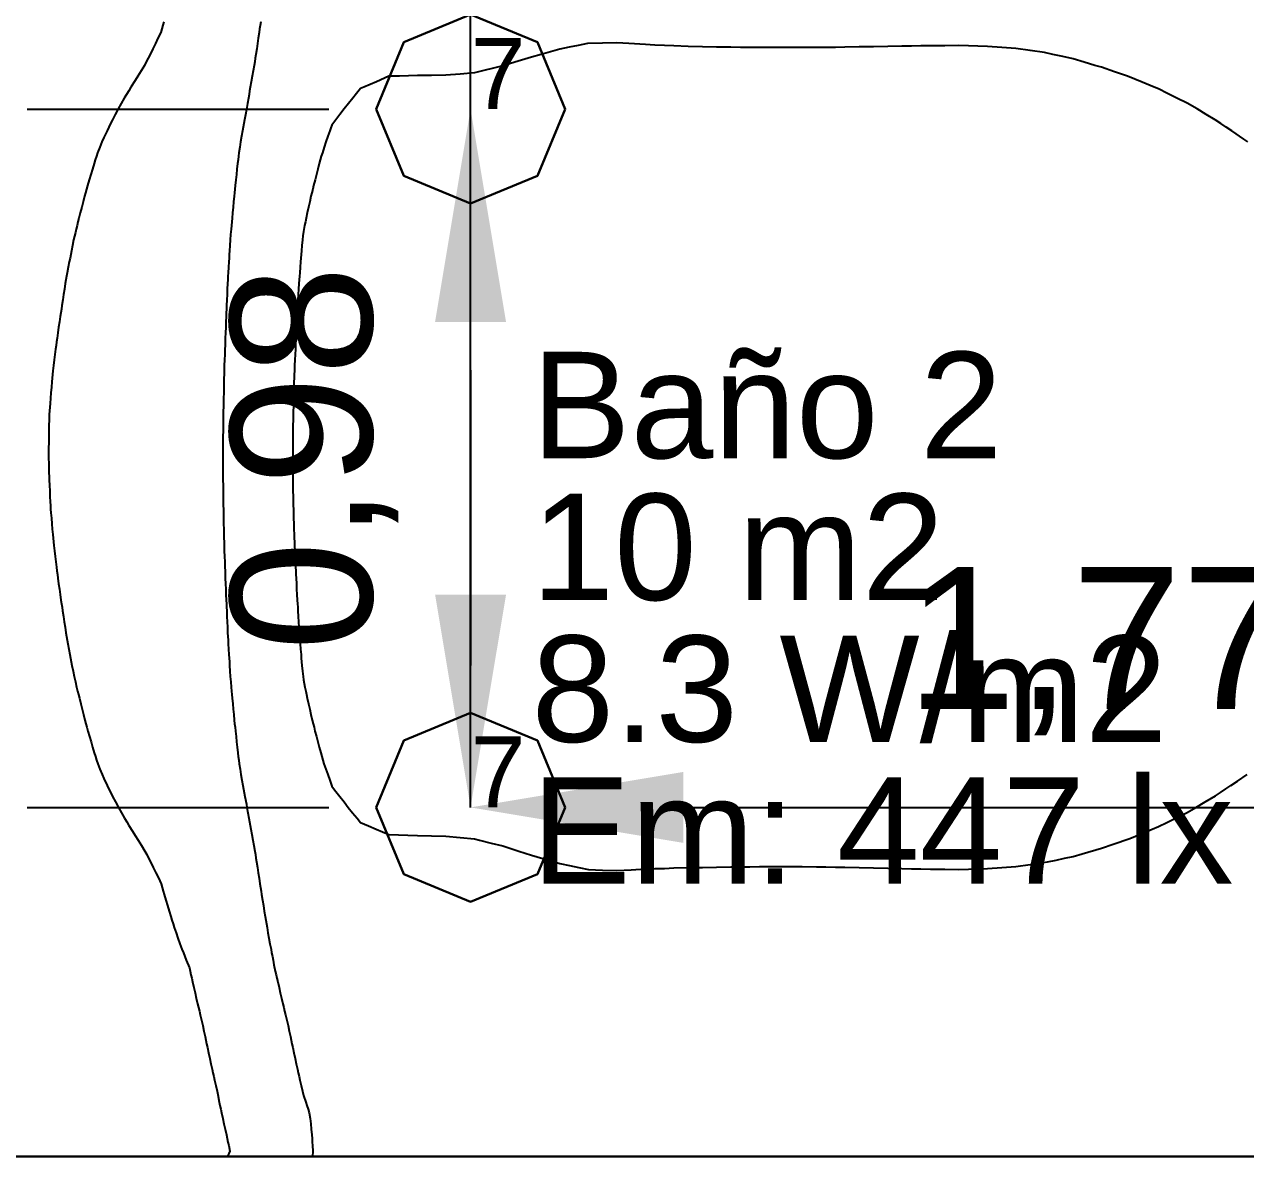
# Model space of a CAD drawing. Header units: millimetres. Extents: x 3.7 to 38, y 4.9 to 16.2.
# Drawn here: x 14.641 to 16.362, y 11.471 to 13.067 of the extents above; entities that cross this region are included whole.
import ezdxf

# ---------------------------------------------------------------- set-up
doc = ezdxf.new("R2010")
doc.units = ezdxf.units.MM
for name, color, linetype in [('DLXISO', 7, 'Continuous'), ('DLXLUM', 2, 'Continuous'), ('DLXLUMEX', 2, 'Continuous'), ('DLXSCENE', 7, 'Continuous'), ('DLXSUM', 9, 'Continuous'), ('MAPAS', 7, 'Continuous')]:
    doc.layers.add(name, color=color, linetype=linetype)
doc.layers.get('0').off()
doc.styles.get("Standard").update_dxf_attribs({"font": 'arial.ttf'})
doc.dimstyles.new('ISO-25', dxfattribs={"dimtxt": 0.2, "dimasz": 0.3, "dimexe": 0.2, "dimexo": 0.625, "dimgap": 0.1, "dimtad": 1, "dimtoh": 1, "dimtxsty": 'Standard', "dimcen": 2.5, "dimadec": 0, "dimazin": 0, "dimtfac": 1, "dimtmove": 0, "dimatfit": 3, "dimfxl": 1, "dimarcsym": 0})

# ---------------------------------------------------------------- blocks, each defined once
blk = doc.blocks.new('*U99')
at = {"color": 1}
blk.add_line((0, 0), (0, 1.01), dxfattribs=at)
for p, q in [((-0.0943, 0.0943), (0, 0.1333)), ((0, 0.1333), (-0.0943, 0.0943)), ((0, 0.1333), (-0.0943, 0.0943)), ((-0.0943, 0.0943), (0, 0.1333)), ((0, 0.1333), (0.0943, 0.0943)), ((0.0943, 0.0943), (0, 0.1333)), ((0.0943, 0.0943), (0, 0.1333)), ((0, 0.1333), (0, 0.1333)), ((0, 0.1333), (0.0943, 0.0943)), ((0, 0.1333), (0, 0.1333)), ((-0.1333, 0), (-0.0943, 0.0943)), ((-0.0943, 0.0943), (-0.1333, 0)), ((-0.0943, 0.0943), (-0.1333, 0)), ((-0.1333, 0), (-0.0943, 0.0943)), ((-0.0943, 0.0943), (-0.0943, 0.0943)), ((-0.0943, 0.0943), (-0.0943, 0.0943)), ((0.0943, 0.0943), (0.1333, 0)), ((0.1333, 0), (0.0943, 0.0943)), ((0.0943, 0.0943), (0.0943, 0.0943)), ((0.1333, 0), (0.0943, 0.0943)), ((0.0943, 0.0943), (0.0943, 0.0943)), ((0.0943, 0.0943), (0.1333, 0)), ((-0.0943, -0.0943), (-0.1333, 0)), ((-0.1333, 0), (-0.0943, -0.0943)), ((-0.1333, 0), (-0.1333, 0)), ((-0.1333, 0), (-0.0943, -0.0943)), ((-0.0943, -0.0943), (-0.1333, 0)), ((-0.1333, 0), (-0.1333, 0)), ((0.1333, 0), (0.0943, -0.0943)), ((0.0943, -0.0943), (0.1333, 0)), ((0.0943, -0.0943), (0.1333, 0)), ((0.1333, 0), (0.0943, -0.0943)), ((0.1333, 0), (0.1333, 0)), ((0.1333, 0), (0.1333, 0)), ((0, -0.1333), (-0.0943, -0.0943)), ((-0.0943, -0.0943), (0, -0.1333)), ((-0.0943, -0.0943), (-0.0943, -0.0943)), ((-0.0943, -0.0943), (0, -0.1333)), ((0, -0.1333), (-0.0943, -0.0943)), ((-0.0943, -0.0943), (-0.0943, -0.0943)), ((0.0943, -0.0943), (0, -0.1333)), ((0, -0.1333), (0.0943, -0.0943)), ((0, -0.1333), (0.0943, -0.0943)), ((0.0943, -0.0943), (0, -0.1333)), ((0.0943, -0.0943), (0.0943, -0.0943)), ((0.0943, -0.0943), (0.0943, -0.0943)), ((0, -0.1333), (0, -0.1333)), ((0, -0.1333), (0, -0.1333))]:
    blk.add_line(p, q)
at = {"layer": 'DLXLUMEX', "color": 7}
blk.add_text('7', height=0.1, dxfattribs=at).set_placement((0, 0))
blk = doc.blocks.new('*U100')
at = {"color": 1}
blk.add_line((0, 0), (0, 1.01), dxfattribs=at)
for p, q in [((-0.0943, 0.0943), (0, 0.1333)), ((0, 0.1333), (-0.0943, 0.0943)), ((0, 0.1333), (-0.0943, 0.0943)), ((-0.0943, 0.0943), (0, 0.1333)), ((0, 0.1333), (0.0943, 0.0943)), ((0.0943, 0.0943), (0, 0.1333)), ((0.0943, 0.0943), (0, 0.1333)), ((0, 0.1333), (0, 0.1333)), ((0, 0.1333), (0.0943, 0.0943)), ((0, 0.1333), (0, 0.1333)), ((-0.1333, 0), (-0.0943, 0.0943)), ((-0.0943, 0.0943), (-0.1333, 0)), ((-0.0943, 0.0943), (-0.1333, 0)), ((-0.1333, 0), (-0.0943, 0.0943)), ((-0.0943, 0.0943), (-0.0943, 0.0943)), ((-0.0943, 0.0943), (-0.0943, 0.0943)), ((0.0943, 0.0943), (0.1333, 0)), ((0.1333, 0), (0.0943, 0.0943)), ((0.0943, 0.0943), (0.0943, 0.0943)), ((0.1333, 0), (0.0943, 0.0943)), ((0.0943, 0.0943), (0.0943, 0.0943)), ((0.0943, 0.0943), (0.1333, 0)), ((-0.0943, -0.0943), (-0.1333, 0)), ((-0.1333, 0), (-0.0943, -0.0943)), ((-0.1333, 0), (-0.1333, 0)), ((-0.1333, 0), (-0.0943, -0.0943)), ((-0.0943, -0.0943), (-0.1333, 0)), ((-0.1333, 0), (-0.1333, 0)), ((0.1333, 0), (0.0943, -0.0943)), ((0.0943, -0.0943), (0.1333, 0)), ((0.0943, -0.0943), (0.1333, 0)), ((0.1333, 0), (0.0943, -0.0943)), ((0.1333, 0), (0.1333, 0)), ((0.1333, 0), (0.1333, 0)), ((0, -0.1333), (-0.0943, -0.0943)), ((-0.0943, -0.0943), (0, -0.1333)), ((-0.0943, -0.0943), (-0.0943, -0.0943)), ((-0.0943, -0.0943), (0, -0.1333)), ((0, -0.1333), (-0.0943, -0.0943)), ((-0.0943, -0.0943), (-0.0943, -0.0943)), ((0.0943, -0.0943), (0, -0.1333)), ((0, -0.1333), (0.0943, -0.0943)), ((0, -0.1333), (0.0943, -0.0943)), ((0.0943, -0.0943), (0, -0.1333)), ((0.0943, -0.0943), (0.0943, -0.0943)), ((0.0943, -0.0943), (0.0943, -0.0943)), ((0, -0.1333), (0, -0.1333)), ((0, -0.1333), (0, -0.1333))]:
    blk.add_line(p, q)
at = {"layer": 'DLXLUMEX', "color": 7}
blk.add_text('7', height=0.1, dxfattribs=at).set_placement((0, 0))
blk = doc.blocks.new('*U104')
for p, q in [((48.1, 57.9), (42.9571, 57.9)), ((42.9571, 57.9), (48.1, 57.9))]:
    blk.add_line(p, q)
blk = doc.blocks.new('*U105')
blk.add_line((48.1, 57.9), (42.9571, 57.9))
blk = doc.blocks.new('*U106')
blk.add_line((42.9571, 57.9), (48.1, 57.9))
blk = doc.blocks.new('*U107')
at = {"layer": 'DLXSUM'}
for s, p in [('Baño 2', (0, 0)), ('10 m2', (0, -0.2)), ('8.3 W/m2', (0, -0.4)), ('Em: 447 lx', (0, -0.6))]:
    blk.add_text(s, height=0.15, dxfattribs=at).set_placement(p)
blk = doc.blocks.new('*U109')
at = {"color": 1}
blk.add_polyline3d([(44.8086, 57.9, 0.85), (44.8257, 57.9, 0.85), (44.8428, 57.9, 0.85), (44.86, 57.9, 0.85), (44.8771, 57.9, 0.85), (44.8943, 57.9, 0.85), (44.9114, 57.9, 0.85), (44.9286, 57.9, 0.85), (44.9457, 57.9, 0.85), (44.9628, 57.9, 0.85), (44.98, 57.9, 0.85), (44.9971, 57.9, 0.85), (45.0143, 57.9, 0.85), (45.0314, 57.9, 0.85), (45.0486, 57.9, 0.85), (45.0657, 57.9, 0.85), (45.0828, 57.9, 0.85), (45.1, 57.9, 0.85), (45.1171, 57.9, 0.85), (45.1343, 57.9, 0.85), (45.1514, 57.9, 0.85), (45.1686, 57.9, 0.85), (45.1857, 57.9, 0.85), (45.2028, 57.9, 0.85), (45.22, 57.9, 0.85), (45.2371, 57.9, 0.85), (45.2543, 57.9, 0.85), (45.2714, 57.9, 0.85), (45.2886, 57.9, 0.85), (45.3057, 57.9, 0.85), (45.3228, 57.9, 0.85), (45.34, 57.9, 0.85), (45.3571, 57.9, 0.85), (45.3743, 57.9, 0.85), (45.3914, 57.9, 0.85), (45.4086, 57.9, 0.85), (45.4257, 57.9, 0.85), (45.4428, 57.9, 0.85), (45.46, 57.9, 0.85), (45.4771, 57.9, 0.85), (45.4943, 57.9, 0.85), (45.5114, 57.9, 0.85), (45.5286, 57.9, 0.85), (45.5457, 57.9, 0.85), (45.5628, 57.9, 0.85), (45.58, 57.9, 0.85), (45.5971, 57.9, 0.85), (45.6143, 57.9, 0.85), (45.6314, 57.9, 0.85), (45.6486, 57.9, 0.85), (45.6657, 57.9, 0.85), (45.6828, 57.9, 0.85), (45.7, 57.9, 0.85), (45.7171, 57.9, 0.85), (45.7343, 57.9, 0.85), (45.7514, 57.9, 0.85), (45.7686, 57.9, 0.85), (45.7857, 57.9, 0.85), (45.8028, 57.9, 0.85), (45.82, 57.9, 0.85), (45.8371, 57.9, 0.85), (45.8543, 57.9, 0.85), (45.8714, 57.9, 0.85), (45.8886, 57.9, 0.85), (45.9057, 57.9, 0.85), (45.9228, 57.9, 0.85), (45.94, 57.9, 0.85), (45.9571, 57.9, 0.85), (45.9743, 57.9, 0.85), (45.9914, 57.9, 0.85), (46.0086, 57.9, 0.85), (46.0257, 57.9, 0.85), (46.0429, 57.9, 0.85), (46.06, 57.9, 0.85), (46.0771, 57.9, 0.85), (46.0943, 57.9, 0.85), (46.1114, 57.9, 0.85), (46.1286, 57.9, 0.85), (46.1457, 57.9, 0.85), (46.1629, 57.9, 0.85), (46.18, 57.9, 0.85), (46.1971, 57.9, 0.85), (46.2143, 57.9, 0.85), (46.2314, 57.9, 0.85), (46.2486, 57.9, 0.85), (46.2657, 57.9, 0.85), (46.2829, 57.9, 0.85), (46.3, 57.9, 0.85), (46.3171, 57.9, 0.85), (46.3343, 57.9, 0.85), (46.3514, 57.9, 0.85), (46.3686, 57.9, 0.85), (46.3857, 57.9, 0.85), (46.4029, 57.9, 0.85), (46.42, 57.9, 0.85), (46.4371, 57.9, 0.85), (46.4543, 57.9, 0.85), (46.4714, 57.9, 0.85), (46.4886, 57.9, 0.85), (46.5057, 57.9, 0.85), (46.5229, 57.9, 0.85), (46.54, 57.9, 0.85)], dxfattribs=at)
at = {"color": 3}
for points in [[(44.8513, 58.8076, 0.85), (44.8519, 58.7999, 0.85), (44.8526, 58.7922, 0.85), (44.8532, 58.7845, 0.85), (44.8538, 58.7768, 0.85), (44.8543, 58.7717, 0.85), (44.8548, 58.7666, 0.85), (44.8552, 58.7615, 0.85), (44.8561, 58.7538, 0.85), (44.8571, 58.7461, 0.85), (44.8581, 58.7384, 0.85), (44.8591, 58.7307, 0.85), (44.8597, 58.7256, 0.85), (44.8604, 58.7204, 0.85), (44.8611, 58.7153, 0.85), (44.8621, 58.7076, 0.85), (44.8632, 58.6999, 0.85), (44.8643, 58.6922, 0.85), (44.8654, 58.6845, 0.85), (44.8662, 58.6794, 0.85), (44.867, 58.6743, 0.85), (44.8677, 58.6692, 0.85), (44.8689, 58.6615, 0.85), (44.87, 58.6538, 0.85), (44.8712, 58.6461, 0.85), (44.8725, 58.6384, 0.85), (44.8734, 58.6333, 0.85), (44.8743, 58.6281, 0.85), (44.8752, 58.623, 0.85), (44.8766, 58.6153, 0.85), (44.878, 58.6076, 0.85), (44.879, 58.6025, 0.85), (44.8799, 58.5974, 0.85), (44.8809, 58.5922, 0.85), (44.8824, 58.5845, 0.85), (44.884, 58.5769, 0.85), (44.8857, 58.5694, 0.85), (44.8875, 58.5615, 0.85), (44.8888, 58.5563, 0.85), (44.8901, 58.5512, 0.85), (44.8914, 58.5461, 0.85), (44.8933, 58.5384, 0.85), (44.8952, 58.5307, 0.85), (44.8972, 58.523, 0.85), (44.8992, 58.5153, 0.85), (44.9007, 58.5102, 0.85), (44.9021, 58.5051, 0.85), (44.9035, 58.4999, 0.85), (44.9057, 58.4923, 0.85), (44.9079, 58.4846, 0.85), (44.9101, 58.4769, 0.85), (44.9123, 58.4692, 0.85), (44.914, 58.464, 0.85), (44.9156, 58.4589, 0.85), (44.9173, 58.4538, 0.85), (44.9203, 58.4461, 0.85), (44.9234, 58.4384, 0.85), (44.9259, 58.4328, 0.85), (44.9305, 58.423, 0.85), (44.9331, 58.4179, 0.85), (44.9356, 58.4128, 0.85), (44.9382, 58.4076, 0.85), (44.9422, 58.4, 0.85), (44.9463, 58.3923, 0.85), (44.9506, 58.3846, 0.85), (44.955, 58.3769, 0.85), (44.9581, 58.3717, 0.85), (44.9612, 58.3666, 0.85), (44.9661, 58.3586, 0.85), (44.9701, 58.3524, 0.85), (44.9742, 58.3461, 0.85), (44.9789, 58.3384, 0.85), (44.9836, 58.3307, 0.85), (44.9863, 58.3256, 0.85), (44.989, 58.3205, 0.85), (44.9917, 58.3153, 0.85), (44.9954, 58.3077, 0.85), (44.9991, 58.3, 0.85), (45.0027, 58.2927, 0.85), (45.0065, 58.2846, 0.85), (45.008, 58.2795, 0.85), (45.0095, 58.2743, 0.85), (45.0109, 58.2692, 0.85), (45.0133, 58.2615, 0.85), (45.0156, 58.2538, 0.85), (45.0179, 58.2461, 0.85), (45.0203, 58.2384, 0.85), (45.0219, 58.2333, 0.85), (45.0235, 58.2282, 0.85), (45.0251, 58.223, 0.85), (45.0276, 58.2154, 0.85), (45.0302, 58.2077, 0.85), (45.0331, 58.2, 0.85), (45.0359, 58.1923, 0.85), (45.038, 58.1872, 0.85), (45.04, 58.182, 0.85), (45.0421, 58.1769, 0.85), (45.0464, 58.1661, 0.85), (45.0474, 58.1615, 0.85), (45.0486, 58.1564, 0.85), (45.0497, 58.1513, 0.85), (45.0509, 58.1461, 0.85), (45.0527, 58.1384, 0.85), (45.0544, 58.1307, 0.85), (45.0562, 58.1231, 0.85), (45.0581, 58.1154, 0.85), (45.0593, 58.1102, 0.85), (45.0605, 58.1051, 0.85), (45.0618, 58.1, 0.85), (45.0635, 58.0923, 0.85), (45.0653, 58.0846, 0.85), (45.067, 58.0769, 0.85), (45.0687, 58.0692, 0.85), (45.0697, 58.0641, 0.85), (45.0708, 58.059, 0.85), (45.0719, 58.0538, 0.85), (45.0735, 58.0461, 0.85), (45.0752, 58.0384, 0.85), (45.0768, 58.0308, 0.85), (45.0785, 58.0231, 0.85), (45.0797, 58.0179, 0.85), (45.0808, 58.0128, 0.85), (45.082, 58.0077, 0.85), (45.0837, 58, 0.85), (45.0855, 57.9923, 0.85), (45.0866, 57.9877, 0.85), (45.0885, 57.9769, 0.85), (45.0896, 57.9718, 0.85), (45.0906, 57.9667, 0.85), (45.0917, 57.9615, 0.85), (45.0935, 57.9538, 0.85), (45.0952, 57.9461, 0.85), (45.097, 57.9385, 0.85), (45.0987, 57.9308, 0.85), (45.0998, 57.9256, 0.85), (45.1008, 57.9205, 0.85), (45.1019, 57.9154, 0.85), (45.1033, 57.9077, 0.85), (45.1, 57.9, 0.85), (45.1171, 57.9, 0.85), (45.1343, 57.9, 0.85), (45.1514, 57.9, 0.85), (45.1686, 57.9, 0.85), (45.1857, 57.9, 0.85), (45.2028, 57.9, 0.85), (45.22, 57.9, 0.85), (45.2371, 57.9, 0.85), (45.2543, 57.9, 0.85), (45.2714, 57.9, 0.85), (45.2886, 57.9, 0.85), (45.3057, 57.9, 0.85), (45.3228, 57.9, 0.85), (45.34, 57.9, 0.85), (45.3571, 57.9, 0.85), (45.3743, 57.9, 0.85), (45.3914, 57.9, 0.85), (45.4086, 57.9, 0.85), (45.4257, 57.9, 0.85), (45.4428, 57.9, 0.85), (45.46, 57.9, 0.85), (45.4771, 57.9, 0.85), (45.4943, 57.9, 0.85), (45.5114, 57.9, 0.85), (45.5286, 57.9, 0.85), (45.5457, 57.9, 0.85), (45.5628, 57.9, 0.85), (45.58, 57.9, 0.85), (45.5971, 57.9, 0.85), (45.6143, 57.9, 0.85), (45.6314, 57.9, 0.85), (45.6486, 57.9, 0.85), (45.6657, 57.9, 0.85), (45.6828, 57.9, 0.85), (45.7, 57.9, 0.85), (45.7171, 57.9, 0.85), (45.7343, 57.9, 0.85), (45.7514, 57.9, 0.85), (45.7686, 57.9, 0.85), (45.7857, 57.9, 0.85), (45.8028, 57.9, 0.85), (45.82, 57.9, 0.85), (45.8371, 57.9, 0.85), (45.8543, 57.9, 0.85), (45.8714, 57.9, 0.85), (45.8886, 57.9, 0.85), (45.9057, 57.9, 0.85), (45.9228, 57.9, 0.85), (45.94, 57.9, 0.85), (45.9571, 57.9, 0.85), (45.9743, 57.9, 0.85), (45.9914, 57.9, 0.85), (46.0086, 57.9, 0.85), (46.0257, 57.9, 0.85), (46.0429, 57.9, 0.85), (46.06, 57.9, 0.85), (46.0771, 57.9, 0.85), (46.0943, 57.9, 0.85), (46.1114, 57.9, 0.85), (46.1286, 57.9, 0.85), (46.1457, 57.9, 0.85), (46.1629, 57.9, 0.85), (46.18, 57.9, 0.85), (46.1971, 57.9, 0.85), (46.2143, 57.9, 0.85), (46.2314, 57.9, 0.85), (46.2486, 57.9, 0.85), (46.2657, 57.9, 0.85), (46.2829, 57.9, 0.85), (46.3, 57.9, 0.85), (46.3171, 57.9, 0.85), (46.3343, 57.9, 0.85), (46.3514, 57.9, 0.85), (46.3686, 57.9, 0.85), (46.3857, 57.9, 0.85), (46.4029, 57.9, 0.85), (46.42, 57.9, 0.85), (46.4371, 57.9, 0.85), (46.4543, 57.9, 0.85), (46.4714, 57.9, 0.85), (46.4886, 57.9, 0.85), (46.5057, 57.9, 0.85), (46.5229, 57.9, 0.85), (46.54, 57.9, 0.85)], [(45.0105, 59.4998, 0.85), (45.0091, 59.4949, 0.85), (45.0077, 59.4899, 0.85), (45.006, 59.4845, 0.85), (45.0022, 59.4768, 0.85), (44.9985, 59.4691, 0.85), (44.9948, 59.4614, 0.85), (44.9911, 59.4537, 0.85), (44.9884, 59.4486, 0.85), (44.9857, 59.4434, 0.85), (44.983, 59.4383, 0.85), (44.9783, 59.4306, 0.85), (44.9737, 59.4229, 0.85), (44.9699, 59.4169, 0.85), (44.9639, 59.4075, 0.85), (44.9609, 59.4024, 0.85), (44.9578, 59.3973, 0.85), (44.9547, 59.3922, 0.85), (44.9504, 59.3845, 0.85), (44.9461, 59.3768, 0.85), (44.942, 59.3691, 0.85), (44.938, 59.3614, 0.85), (44.9354, 59.3563, 0.85), (44.9329, 59.3511, 0.85), (44.9304, 59.346, 0.85), (44.9259, 59.3367, 0.85), (44.9232, 59.3306, 0.85), (44.9201, 59.3229, 0.85), (44.917, 59.3152, 0.85), (44.9153, 59.3101, 0.85), (44.9137, 59.305, 0.85), (44.912, 59.2999, 0.85), (44.9098, 59.2922, 0.85), (44.9075, 59.2845, 0.85), (44.9053, 59.2768, 0.85), (44.903, 59.2691, 0.85), (44.9016, 59.264, 0.85), (44.9002, 59.2588, 0.85), (44.8987, 59.2537, 0.85), (44.8967, 59.246, 0.85), (44.8947, 59.2383, 0.85), (44.8927, 59.2306, 0.85), (44.8907, 59.2229, 0.85), (44.8894, 59.2178, 0.85), (44.8881, 59.2127, 0.85), (44.8868, 59.2076, 0.85), (44.8857, 59.2027, 0.85), (44.8832, 59.1922, 0.85), (44.8817, 59.1845, 0.85), (44.8801, 59.1768, 0.85), (44.8791, 59.1717, 0.85), (44.8782, 59.1665, 0.85), (44.8772, 59.1614, 0.85), (44.8758, 59.1537, 0.85), (44.8743, 59.146, 0.85), (44.8734, 59.1409, 0.85), (44.8725, 59.1358, 0.85), (44.8715, 59.1306, 0.85), (44.8703, 59.123, 0.85), (44.8691, 59.1153, 0.85), (44.8679, 59.1076, 0.85), (44.8667, 59.0999, 0.85), (44.866, 59.0948, 0.85), (44.8652, 59.0896, 0.85), (44.8644, 59.0845, 0.85), (44.8633, 59.0768, 0.85), (44.8621, 59.0691, 0.85), (44.861, 59.0614, 0.85), (44.86, 59.0537, 0.85), (44.8593, 59.0486, 0.85), (44.8586, 59.0435, 0.85), (44.8579, 59.0384, 0.85), (44.8569, 59.0307, 0.85), (44.8559, 59.023, 0.85), (44.855, 59.0153, 0.85), (44.854, 59.0076, 0.85), (44.8536, 59.0025, 0.85), (44.8531, 58.9973, 0.85), (44.8526, 58.9922, 0.85), (44.852, 58.9845, 0.85), (44.8513, 58.9768, 0.85), (44.8507, 58.9691, 0.85), (44.8501, 58.9614, 0.85), (44.8497, 58.9563, 0.85), (44.8494, 58.9512, 0.85), (44.849, 58.9461, 0.85), (44.8488, 58.9384, 0.85), (44.8485, 58.9307, 0.85), (44.8484, 58.923, 0.85), (44.8483, 58.9153, 0.85), (44.8482, 58.9102, 0.85), (44.8481, 58.905, 0.85), (44.848, 58.8999, 0.85), (44.848, 58.8922, 0.85), (44.8479, 58.8845, 0.85), (44.8481, 58.8768, 0.85), (44.8483, 58.8691, 0.85), (44.8485, 58.864, 0.85), (44.8487, 58.8589, 0.85), (44.8489, 58.8538, 0.85), (44.8492, 58.8461, 0.85), (44.8495, 58.8384, 0.85), (44.8499, 58.8307, 0.85), (44.8502, 58.823, 0.85), (44.8506, 58.8179, 0.85), (44.8509, 58.8127, 0.85), (44.8513, 58.8076, 0.85)]]:
    blk.add_polyline3d(points, dxfattribs=at)
at = {"color": 6}
for points in [[(45.1082, 58.5307, 0.85), (45.109, 58.523, 0.85), (45.1097, 58.5153, 0.85), (45.1102, 58.5102, 0.85), (45.1108, 58.5051, 0.85), (45.1113, 58.4999, 0.85), (45.1122, 58.4923, 0.85), (45.113, 58.4846, 0.85), (45.1139, 58.4769, 0.85), (45.1147, 58.4692, 0.85), (45.1154, 58.464, 0.85), (45.116, 58.4589, 0.85), (45.1167, 58.4538, 0.85), (45.1179, 58.4461, 0.85), (45.1192, 58.4384, 0.85), (45.1206, 58.4307, 0.85), (45.1219, 58.423, 0.85), (45.1229, 58.4179, 0.85), (45.1238, 58.4128, 0.85), (45.1247, 58.4076, 0.85), (45.1268, 58.3967, 0.85), (45.1275, 58.3923, 0.85), (45.1289, 58.3846, 0.85), (45.1303, 58.3769, 0.85), (45.1313, 58.3717, 0.85), (45.1322, 58.3666, 0.85), (45.1331, 58.3615, 0.85), (45.1346, 58.3538, 0.85), (45.136, 58.3461, 0.85), (45.1374, 58.3384, 0.85), (45.1387, 58.3307, 0.85), (45.1395, 58.3256, 0.85), (45.1403, 58.3205, 0.85), (45.1412, 58.3153, 0.85), (45.1423, 58.3077, 0.85), (45.1435, 58.3, 0.85), (45.1447, 58.2923, 0.85), (45.1458, 58.2846, 0.85), (45.1466, 58.2795, 0.85), (45.1474, 58.2743, 0.85), (45.1482, 58.2692, 0.85), (45.1495, 58.2615, 0.85), (45.1507, 58.2538, 0.85), (45.152, 58.2461, 0.85), (45.1533, 58.2384, 0.85), (45.1541, 58.2333, 0.85), (45.155, 58.2282, 0.85), (45.1559, 58.223, 0.85), (45.1572, 58.2154, 0.85), (45.1586, 58.2077, 0.85), (45.16, 58.2, 0.85), (45.1615, 58.1923, 0.85), (45.1624, 58.1872, 0.85), (45.1634, 58.182, 0.85), (45.1644, 58.1769, 0.85), (45.1657, 58.1704, 0.85), (45.1675, 58.1615, 0.85), (45.1687, 58.1564, 0.85), (45.1699, 58.1513, 0.85), (45.171, 58.1461, 0.85), (45.1728, 58.1384, 0.85), (45.1746, 58.1307, 0.85), (45.1765, 58.1231, 0.85), (45.1783, 58.1154, 0.85), (45.1795, 58.1102, 0.85), (45.1807, 58.1051, 0.85), (45.1819, 58.1, 0.85), (45.1837, 58.0923, 0.85), (45.1855, 58.0846, 0.85), (45.1872, 58.0769, 0.85), (45.1889, 58.0692, 0.85), (45.1899, 58.0641, 0.85), (45.191, 58.059, 0.85), (45.1921, 58.0538, 0.85), (45.1938, 58.0461, 0.85), (45.1955, 58.0384, 0.85), (45.1971, 58.0308, 0.85), (45.1988, 58.0231, 0.85), (45.2, 58.0179, 0.85), (45.2011, 58.0128, 0.85), (45.2023, 58.0077, 0.85), (45.204, 58, 0.85), (45.2057, 57.9923, 0.85), (45.2071, 57.9861, 0.85), (45.2106, 57.9769, 0.85), (45.2121, 57.9718, 0.85), (45.2137, 57.9667, 0.85), (45.2153, 57.9615, 0.85), (45.2165, 57.9538, 0.85), (45.2177, 57.9461, 0.85), (45.2183, 57.9385, 0.85), (45.2189, 57.9308, 0.85), (45.2193, 57.9256, 0.85), (45.2196, 57.9205, 0.85), (45.22, 57.9154, 0.85), (45.2205, 57.9077, 0.85), (45.22, 57.9, 0.85), (45.2371, 57.9, 0.85), (45.2543, 57.9, 0.85), (45.2714, 57.9, 0.85), (45.2886, 57.9, 0.85), (45.3057, 57.9, 0.85), (45.3228, 57.9, 0.85), (45.34, 57.9, 0.85), (45.3571, 57.9, 0.85), (45.3743, 57.9, 0.85), (45.3914, 57.9, 0.85), (45.4086, 57.9, 0.85), (45.4257, 57.9, 0.85), (45.4428, 57.9, 0.85), (45.46, 57.9, 0.85), (45.4771, 57.9, 0.85), (45.4943, 57.9, 0.85), (45.5114, 57.9, 0.85), (45.5286, 57.9, 0.85), (45.5457, 57.9, 0.85), (45.5628, 57.9, 0.85), (45.58, 57.9, 0.85), (45.5971, 57.9, 0.85), (45.6143, 57.9, 0.85), (45.6314, 57.9, 0.85), (45.6486, 57.9, 0.85), (45.6657, 57.9, 0.85), (45.6828, 57.9, 0.85), (45.7, 57.9, 0.85), (45.7171, 57.9, 0.85), (45.7343, 57.9, 0.85), (45.7514, 57.9, 0.85), (45.7686, 57.9, 0.85), (45.7857, 57.9, 0.85), (45.8028, 57.9, 0.85), (45.82, 57.9, 0.85), (45.8371, 57.9, 0.85), (45.8543, 57.9, 0.85), (45.8714, 57.9, 0.85), (45.8886, 57.9, 0.85), (45.9057, 57.9, 0.85), (45.9228, 57.9, 0.85), (45.94, 57.9, 0.85), (45.9571, 57.9, 0.85), (45.9743, 57.9, 0.85), (45.9914, 57.9, 0.85), (46.0086, 57.9, 0.85), (46.0257, 57.9, 0.85), (46.0429, 57.9, 0.85), (46.06, 57.9, 0.85), (46.0771, 57.9, 0.85), (46.0943, 57.9, 0.85), (46.1114, 57.9, 0.85), (46.1286, 57.9, 0.85), (46.1457, 57.9, 0.85), (46.1629, 57.9, 0.85), (46.18, 57.9, 0.85), (46.1971, 57.9, 0.85), (46.2143, 57.9, 0.85), (46.2314, 57.9, 0.85), (46.2486, 57.9, 0.85), (46.2657, 57.9, 0.85), (46.2829, 57.9, 0.85), (46.3, 57.9, 0.85), (46.3171, 57.9, 0.85), (46.3343, 57.9, 0.85), (46.3514, 57.9, 0.85), (46.3686, 57.9, 0.85), (46.3857, 57.9, 0.85), (46.4029, 57.9, 0.85), (46.42, 57.9, 0.85), (46.4371, 57.9, 0.85), (46.4543, 57.9, 0.85), (46.4714, 57.9, 0.85), (46.4886, 57.9, 0.85), (46.5057, 57.9, 0.85), (46.5229, 57.9, 0.85), (46.54, 57.9, 0.85)], [(45.1471, 59.4998, 0.85), (45.1463, 59.4947, 0.85), (45.1455, 59.4896, 0.85), (45.1447, 59.4845, 0.85), (45.1436, 59.4768, 0.85), (45.1424, 59.4691, 0.85), (45.1413, 59.4614, 0.85), (45.1401, 59.4537, 0.85), (45.1394, 59.4486, 0.85), (45.1386, 59.4434, 0.85), (45.1378, 59.4383, 0.85), (45.1364, 59.4306, 0.85), (45.1351, 59.4229, 0.85), (45.1337, 59.4152, 0.85), (45.1323, 59.4075, 0.85), (45.1314, 59.4024, 0.85), (45.1305, 59.3973, 0.85), (45.1296, 59.3922, 0.85), (45.1282, 59.3845, 0.85), (45.1268, 59.3761, 0.85), (45.1254, 59.3688, 0.85), (45.1241, 59.3614, 0.85), (45.1232, 59.3563, 0.85), (45.1223, 59.3511, 0.85), (45.1214, 59.346, 0.85), (45.1201, 59.3383, 0.85), (45.1187, 59.3306, 0.85), (45.1175, 59.3229, 0.85), (45.1163, 59.3152, 0.85), (45.1156, 59.3101, 0.85), (45.115, 59.305, 0.85), (45.1144, 59.2999, 0.85), (45.1135, 59.2922, 0.85), (45.1127, 59.2845, 0.85), (45.1119, 59.2768, 0.85), (45.111, 59.2691, 0.85), (45.1105, 59.264, 0.85), (45.11, 59.2588, 0.85), (45.1094, 59.2537, 0.85), (45.1087, 59.246, 0.85), (45.108, 59.2383, 0.85), (45.1073, 59.2306, 0.85), (45.1066, 59.2229, 0.85), (45.1061, 59.2178, 0.85), (45.1057, 59.2127, 0.85), (45.1052, 59.2076, 0.85), (45.1046, 59.1999, 0.85), (45.1039, 59.1922, 0.85), (45.1034, 59.1845, 0.85), (45.1029, 59.1768, 0.85), (45.1026, 59.1717, 0.85), (45.1023, 59.1665, 0.85), (45.102, 59.1614, 0.85), (45.1016, 59.1537, 0.85), (45.1011, 59.146, 0.85), (45.1008, 59.1409, 0.85), (45.1006, 59.1358, 0.85), (45.1003, 59.1306, 0.85), (45.0999, 59.123, 0.85), (45.0996, 59.1153, 0.85), (45.0993, 59.1076, 0.85), (45.0989, 59.0999, 0.85), (45.0987, 59.0948, 0.85), (45.0985, 59.0896, 0.85), (45.0983, 59.0845, 0.85), (45.098, 59.0768, 0.85), (45.0977, 59.0691, 0.85), (45.0974, 59.0614, 0.85), (45.0971, 59.0537, 0.85), (45.0969, 59.0486, 0.85), (45.0967, 59.0435, 0.85), (45.0965, 59.0384, 0.85), (45.0963, 59.0307, 0.85), (45.096, 59.023, 0.85), (45.0957, 59.0153, 0.85), (45.0955, 59.0076, 0.85), (45.0953, 59.0025, 0.85), (45.0952, 58.9973, 0.85), (45.0951, 58.9922, 0.85), (45.0949, 58.9845, 0.85), (45.0948, 58.9768, 0.85), (45.0946, 58.9691, 0.85), (45.0944, 58.9614, 0.85), (45.0943, 58.9563, 0.85), (45.0942, 58.9512, 0.85), (45.0942, 58.9461, 0.85), (45.0941, 58.9384, 0.85), (45.094, 58.9307, 0.85), (45.0939, 58.923, 0.85), (45.0938, 58.9153, 0.85), (45.0938, 58.9102, 0.85), (45.0938, 58.905, 0.85), (45.0937, 58.8999, 0.85), (45.0937, 58.8922, 0.85), (45.0936, 58.8845, 0.85), (45.0937, 58.8768, 0.85), (45.0937, 58.8691, 0.85), (45.0937, 58.864, 0.85), (45.0938, 58.8589, 0.85), (45.0938, 58.8538, 0.85), (45.0939, 58.8461, 0.85), (45.0939, 58.8384, 0.85), (45.094, 58.8307, 0.85), (45.0941, 58.823, 0.85), (45.0942, 58.8179, 0.85), (45.0943, 58.8127, 0.85), (45.0944, 58.8076, 0.85), (45.0945, 58.7999, 0.85), (45.0947, 58.7922, 0.85), (45.0949, 58.7845, 0.85), (45.095, 58.7768, 0.85), (45.0952, 58.7717, 0.85), (45.0953, 58.7666, 0.85), (45.0954, 58.7615, 0.85), (45.0957, 58.7538, 0.85), (45.096, 58.7461, 0.85), (45.0962, 58.7384, 0.85), (45.0965, 58.7307, 0.85), (45.0967, 58.7256, 0.85), (45.0969, 58.7204, 0.85), (45.0971, 58.7153, 0.85), (45.0974, 58.7076, 0.85), (45.0977, 58.6999, 0.85), (45.098, 58.6922, 0.85), (45.0983, 58.6845, 0.85), (45.0986, 58.6794, 0.85), (45.0988, 58.6743, 0.85), (45.099, 58.6692, 0.85), (45.0993, 58.6615, 0.85), (45.0996, 58.6538, 0.85), (45.1, 58.6461, 0.85), (45.1004, 58.6384, 0.85), (45.1007, 58.6333, 0.85), (45.1009, 58.6281, 0.85), (45.1012, 58.623, 0.85), (45.1017, 58.6153, 0.85), (45.1021, 58.6076, 0.85), (45.1025, 58.6025, 0.85), (45.1028, 58.5974, 0.85), (45.1031, 58.5922, 0.85), (45.1036, 58.5845, 0.85), (45.1041, 58.5769, 0.85), (45.1048, 58.5692, 0.85), (45.1054, 58.5615, 0.85), (45.1059, 58.5563, 0.85), (45.1063, 58.5512, 0.85), (45.1068, 58.5461, 0.85), (45.1075, 58.5384, 0.85), (45.1082, 58.5307, 0.85)]]:
    blk.add_polyline3d(points, dxfattribs=at)
at = {"color": 4}
for points in [[(45.1942, 58.7717, 0.85), (45.1944, 58.7666, 0.85), (45.1946, 58.7615, 0.85), (45.1949, 58.7538, 0.85), (45.1953, 58.7461, 0.85), (45.1956, 58.7384, 0.85), (45.196, 58.7307, 0.85), (45.1963, 58.7256, 0.85), (45.1965, 58.7204, 0.85), (45.1968, 58.7153, 0.85), (45.1972, 58.7076, 0.85), (45.1976, 58.6999, 0.85), (45.198, 58.6922, 0.85), (45.1985, 58.6845, 0.85), (45.1988, 58.6794, 0.85), (45.1991, 58.6743, 0.85), (45.1994, 58.6692, 0.85), (45.1998, 58.6615, 0.85), (45.2003, 58.6538, 0.85), (45.2008, 58.6461, 0.85), (45.2013, 58.6384, 0.85), (45.2017, 58.6333, 0.85), (45.2021, 58.6281, 0.85), (45.2025, 58.623, 0.85), (45.2031, 58.6153, 0.85), (45.2038, 58.6076, 0.85), (45.2042, 58.6025, 0.85), (45.2047, 58.5974, 0.85), (45.2051, 58.5922, 0.85), (45.2059, 58.5845, 0.85), (45.2066, 58.5769, 0.85), (45.2071, 58.5721, 0.85), (45.2093, 58.5615, 0.85), (45.2104, 58.5563, 0.85), (45.2115, 58.5512, 0.85), (45.2127, 58.5461, 0.85), (45.2144, 58.5384, 0.85), (45.2161, 58.5307, 0.85), (45.2178, 58.523, 0.85), (45.2196, 58.5153, 0.85), (45.2209, 58.5102, 0.85), (45.2222, 58.5051, 0.85), (45.2235, 58.4999, 0.85), (45.2255, 58.4923, 0.85), (45.2276, 58.4846, 0.85), (45.2296, 58.4769, 0.85), (45.2317, 58.4692, 0.85), (45.2332, 58.464, 0.85), (45.2347, 58.4589, 0.85), (45.2361, 58.4538, 0.85), (45.2388, 58.4461, 0.85), (45.2414, 58.4384, 0.85), (45.2442, 58.4307, 0.85), (45.2473, 58.422, 0.85), (45.251, 58.4172, 0.85), (45.2547, 58.4124, 0.85), (45.2584, 58.4076, 0.85), (45.2644, 58.4, 0.85), (45.2704, 58.3923, 0.85), (45.2766, 58.3846, 0.85), (45.2828, 58.3769, 0.85), (45.2875, 58.3711, 0.85), (45.2987, 58.3663, 0.85), (45.3099, 58.3615, 0.85), (45.3277, 58.3538, 0.85), (45.3411, 58.3534, 0.85), (45.3545, 58.3531, 0.85), (45.3678, 58.3527, 0.85), (45.3879, 58.3523, 0.85), (45.408, 58.3518, 0.85), (45.4281, 58.3499, 0.85), (45.4482, 58.348, 0.85), (45.4555, 58.3461, 0.85), (45.4719, 58.342, 0.85), (45.4884, 58.3379, 0.85), (45.5107, 58.3307, 0.85), (45.5286, 58.3251, 0.85), (45.5448, 58.3202, 0.85), (45.5687, 58.313, 0.85), (45.5821, 58.3102, 0.85), (45.5955, 58.3073, 0.85), (45.6089, 58.3045, 0.85), (45.629, 58.3039, 0.85), (45.6491, 58.3033, 0.85), (45.6692, 58.3043, 0.85), (45.6893, 58.3054, 0.85), (45.7027, 58.3059, 0.85), (45.7161, 58.3063, 0.85), (45.7295, 58.3068, 0.85), (45.7495, 58.3073, 0.85), (45.7696, 58.3077, 0.85), (45.7897, 58.308, 0.85), (45.8098, 58.3083, 0.85), (45.8232, 58.3085, 0.85), (45.8366, 58.3086, 0.85), (45.85, 58.3087, 0.85), (45.8701, 58.3088, 0.85), (45.8902, 58.3088, 0.85), (45.9103, 58.3087, 0.85), (45.9303, 58.3086, 0.85), (45.9437, 58.3084, 0.85), (45.9571, 58.3081, 0.85), (45.9705, 58.3079, 0.85), (45.9906, 58.3074, 0.85), (46.0107, 58.3069, 0.85), (46.0308, 58.3064, 0.85), (46.0509, 58.3059, 0.85), (46.0643, 58.3056, 0.85), (46.0777, 58.3054, 0.85), (46.0911, 58.3051, 0.85), (46.1112, 58.305, 0.85), (46.1312, 58.3049, 0.85), (46.1446, 58.3052, 0.85), (46.158, 58.3056, 0.85), (46.1714, 58.3059, 0.85), (46.1915, 58.3074, 0.85), (46.2116, 58.3088, 0.85), (46.2317, 58.3116, 0.85), (46.2562, 58.3153, 0.85), (46.2681, 58.3179, 0.85), (46.28, 58.3205, 0.85), (46.292, 58.3231, 0.85), (46.3051, 58.3269, 0.85), (46.3321, 58.3347, 0.85), (46.3487, 58.3404, 0.85), (46.3723, 58.3485, 0.85), (46.388, 58.355, 0.85), (46.4037, 58.3615, 0.85), (46.4125, 58.3651, 0.85), (46.4244, 58.371, 0.85), (46.4363, 58.3769, 0.85), (46.4527, 58.3851, 0.85), (46.4653, 58.3923, 0.85), (46.4782, 58.4, 0.85), (46.4929, 58.4086, 0.85), (46.5001, 58.4134, 0.85), (46.5073, 58.4182, 0.85), (46.5146, 58.423, 0.85), (46.5238, 58.4291, 0.85), (46.5375, 58.4384, 0.85)], [(46.5384, 59.3306, 0.85), (46.533, 59.3344, 0.85), (46.5157, 59.346, 0.85), (46.5081, 59.3511, 0.85), (46.5005, 59.3562, 0.85), (46.4926, 59.3614, 0.85), (46.4797, 59.3691, 0.85), (46.4668, 59.3768, 0.85), (46.4527, 59.3849, 0.85), (46.4383, 59.3922, 0.85), (46.4254, 59.3986, 0.85), (46.4125, 59.405, 0.85), (46.4063, 59.4075, 0.85), (46.3893, 59.4146, 0.85), (46.3688, 59.4229, 0.85), (46.3504, 59.4293, 0.85), (46.3321, 59.4357, 0.85), (46.323, 59.4383, 0.85), (46.3075, 59.4429, 0.85), (46.292, 59.4474, 0.85), (46.2778, 59.4506, 0.85), (46.2635, 59.4537, 0.85), (46.2518, 59.4563, 0.85), (46.2317, 59.4591, 0.85), (46.2116, 59.462, 0.85), (46.1915, 59.4635, 0.85), (46.1714, 59.465, 0.85), (46.158, 59.4654, 0.85), (46.1446, 59.4657, 0.85), (46.1312, 59.4661, 0.85), (46.1112, 59.466, 0.85), (46.0911, 59.466, 0.85), (46.0777, 59.4658, 0.85), (46.0643, 59.4656, 0.85), (46.0509, 59.4654, 0.85), (46.0308, 59.465, 0.85), (46.0107, 59.4646, 0.85), (45.9906, 59.4642, 0.85), (45.9705, 59.4638, 0.85), (45.9571, 59.4637, 0.85), (45.9437, 59.4635, 0.85), (45.9303, 59.4634, 0.85), (45.9103, 59.4633, 0.85), (45.8902, 59.4633, 0.85), (45.8701, 59.4634, 0.85), (45.85, 59.4634, 0.85), (45.8366, 59.4635, 0.85), (45.8232, 59.4637, 0.85), (45.8098, 59.4638, 0.85), (45.7897, 59.4641, 0.85), (45.7696, 59.4645, 0.85), (45.7495, 59.4651, 0.85), (45.7295, 59.4657, 0.85), (45.7161, 59.4663, 0.85), (45.7027, 59.4669, 0.85), (45.6893, 59.4676, 0.85), (45.6657, 59.4691, 0.85), (45.6491, 59.4701, 0.85), (45.629, 59.4697, 0.85), (45.6076, 59.4691, 0.85), (45.5947, 59.4665, 0.85), (45.5817, 59.4639, 0.85), (45.5687, 59.4613, 0.85), (45.5424, 59.4537, 0.85), (45.5286, 59.4497, 0.85), (45.5098, 59.444, 0.85), (45.4884, 59.4375, 0.85), (45.475, 59.4343, 0.85), (45.4616, 59.4311, 0.85), (45.4482, 59.4279, 0.85), (45.4281, 59.4261, 0.85), (45.408, 59.4244, 0.85), (45.3879, 59.4241, 0.85), (45.3678, 59.4238, 0.85), (45.3551, 59.4235, 0.85), (45.3424, 59.4232, 0.85), (45.3277, 59.4229, 0.85), (45.31, 59.4152, 0.85), (45.2923, 59.4075, 0.85), (45.2875, 59.4055, 0.85), (45.2821, 59.3988, 0.85), (45.2768, 59.3922, 0.85), (45.2707, 59.3845, 0.85), (45.2645, 59.3768, 0.85), (45.2587, 59.3691, 0.85), (45.2528, 59.3614, 0.85), (45.2473, 59.3541, 0.85), (45.2459, 59.3501, 0.85), (45.2444, 59.346, 0.85), (45.2417, 59.3383, 0.85), (45.239, 59.3306, 0.85), (45.2364, 59.3229, 0.85), (45.2339, 59.3152, 0.85), (45.2324, 59.3101, 0.85), (45.231, 59.305, 0.85), (45.2295, 59.2999, 0.85), (45.2276, 59.2922, 0.85), (45.2256, 59.2845, 0.85), (45.2236, 59.2768, 0.85), (45.2216, 59.2691, 0.85), (45.2204, 59.264, 0.85), (45.2191, 59.2588, 0.85), (45.2178, 59.2537, 0.85), (45.2161, 59.246, 0.85), (45.2144, 59.2383, 0.85), (45.2127, 59.2306, 0.85), (45.2111, 59.2229, 0.85), (45.21, 59.2178, 0.85), (45.2089, 59.2127, 0.85), (45.2071, 59.2041, 0.85), (45.2065, 59.1981, 0.85), (45.2058, 59.1922, 0.85), (45.2051, 59.1845, 0.85), (45.2044, 59.1768, 0.85), (45.204, 59.1717, 0.85), (45.2036, 59.1665, 0.85), (45.2031, 59.1614, 0.85), (45.2025, 59.1537, 0.85), (45.2019, 59.146, 0.85), (45.2015, 59.1409, 0.85), (45.2011, 59.1358, 0.85), (45.2007, 59.1306, 0.85), (45.2003, 59.123, 0.85), (45.1998, 59.1153, 0.85), (45.1993, 59.1076, 0.85), (45.1989, 59.0999, 0.85), (45.1986, 59.0948, 0.85), (45.1983, 59.0896, 0.85), (45.1981, 59.0845, 0.85), (45.1976, 59.0768, 0.85), (45.1972, 59.0691, 0.85), (45.1969, 59.0614, 0.85), (45.1965, 59.0537, 0.85), (45.1962, 59.0486, 0.85), (45.196, 59.0435, 0.85), (45.1958, 59.0384, 0.85), (45.1954, 59.0307, 0.85), (45.195, 59.023, 0.85), (45.1947, 59.0153, 0.85), (45.1944, 59.0076, 0.85), (45.1942, 59.0025, 0.85), (45.1941, 58.9973, 0.85), (45.1939, 58.9922, 0.85), (45.1937, 58.9845, 0.85), (45.1935, 58.9768, 0.85), (45.1933, 58.9691, 0.85), (45.1931, 58.9614, 0.85), (45.193, 58.9563, 0.85), (45.1928, 58.9512, 0.85), (45.1927, 58.9461, 0.85), (45.1926, 58.9384, 0.85), (45.1925, 58.9307, 0.85), (45.1924, 58.923, 0.85), (45.1924, 58.9153, 0.85), (45.1923, 58.9102, 0.85), (45.1923, 58.905, 0.85), (45.1922, 58.8999, 0.85), (45.1922, 58.8922, 0.85), (45.1922, 58.8845, 0.85), (45.1922, 58.8768, 0.85), (45.1922, 58.8691, 0.85), (45.1923, 58.864, 0.85), (45.1923, 58.8589, 0.85), (45.1924, 58.8538, 0.85), (45.1925, 58.8461, 0.85), (45.1925, 58.8384, 0.85), (45.1926, 58.8307, 0.85), (45.1927, 58.823, 0.85), (45.1929, 58.8179, 0.85), (45.193, 58.8127, 0.85), (45.1931, 58.8076, 0.85), (45.1933, 58.7999, 0.85), (45.1936, 58.7922, 0.85), (45.1938, 58.7845, 0.85), (45.194, 58.7768, 0.85), (45.1942, 58.7717, 0.85)]]:
    blk.add_polyline3d(points, dxfattribs=at)
blk = doc.blocks.new('*D151')
at = {"layer": 'Defpoints', "color": 0, "transparency": 16777216}
for p in [(15.27, 12.9476), (15.27, 12.9476), (15.27, 11.9631)]:
    blk.add_point(p, dxfattribs=at)
at = {"layer": 'MAPAS', "color": 0, "lineweight": -2, "transparency": 16777216}
for p, q in [((14.645, 12.9476), (15.07, 12.9476)), ((15.27, 12.2631), (15.27, 12.6476)), ((14.645, 11.9631), (15.07, 11.9631))]:
    blk.add_line(p, q, dxfattribs=at)
at = {"layer": 'MAPAS', "color": 0, "transparency": 16777216}
for points in [[(15.22, 12.6476), (15.32, 12.6476), (15.27, 12.9476)], [(15.22, 12.2631), (15.32, 12.2631), (15.27, 11.9631)]]:
    blk.add_solid(points, dxfattribs=at)
at = {"layer": 'MAPAS', "color": 0, "transparency": 16777216, "insert": (15.0498, 12.4554), "char_height": 0.2, "attachment_point": 5, "rotation": 90}
blk.add_mtext('0,98', dxfattribs=at)
blk = doc.blocks.new('*D152')
at = {"layer": 'Defpoints', "color": 0, "transparency": 16777216}
for p in [(15.27, 11.9543), (17.0415, 11.9631), (17.0415, 11.9631)]:
    blk.add_point(p, dxfattribs=at)
at = {"layer": 'MAPAS', "color": 0, "lineweight": -2, "transparency": 16777216}
for p, q in [((17.0415, 12.5881), (17.0415, 12.1631)), ((15.27, 12.5793), (15.27, 12.1631)), ((15.57, 11.9631), (16.7415, 11.9631))]:
    blk.add_line(p, q, dxfattribs=at)
at = {"layer": 'MAPAS', "color": 0, "transparency": 16777216}
for points in [[(15.57, 12.0131), (15.57, 11.9131), (15.27, 11.9631)], [(16.7415, 12.0131), (16.7415, 11.9131), (17.0415, 11.9631)]]:
    blk.add_solid(points, dxfattribs=at)
at = {"layer": 'MAPAS', "color": 0, "transparency": 16777216, "insert": (16.1558, 12.1833), "char_height": 0.2, "attachment_point": 5}
blk.add_mtext('1,77', dxfattribs=at)

msp = doc.modelspace()

# ---------------------------------------------------------------- block references
at = {"layer": 'DLXISO'}
msp.add_blockref('*U109', (-30.1728, -46.4291), dxfattribs=at)
at = {"layer": 'DLXLUM'}
for name, p in [('*U100', (15.27, 12.9476)), ('*U99', (15.27, 11.9631))]:
    msp.add_blockref(name, p, dxfattribs=at)
at = {"layer": 'DLXSCENE'}
for name in ['*U104', '*U105', '*U106']:
    msp.add_blockref(name, (-30.1728, -46.4291), dxfattribs=at)
at = {"layer": 'DLXSUM'}
msp.add_blockref('*U107', (15.3558, 12.4554), dxfattribs=at)

# ---------------------------------------------------------------- dimensions: what is measured, and where the dimension line sits
at = {"layer": 'MAPAS'}
dim = msp.add_linear_dim(base=(15.27, 12.9476), p1=(15.27, 11.9631), p2=(15.27, 12.9476), angle=90, dimstyle='ISO-25', dxfattribs=at)
dim.commit()
dim.dimension.update_dxf_attribs({"geometry": '*D151', "text_midpoint": (15.0498, 12.4554)})
dim = msp.add_linear_dim(base=(17.0415, 11.9631), p1=(15.27, 11.9543), p2=(17.0415, 11.9631), dimstyle='ISO-25', dxfattribs=at)
dim.commit()
dim.dimension.update_dxf_attribs({"geometry": '*D152', "text_midpoint": (16.1558, 12.1833)})

doc.saveas('drawing.dxf')
